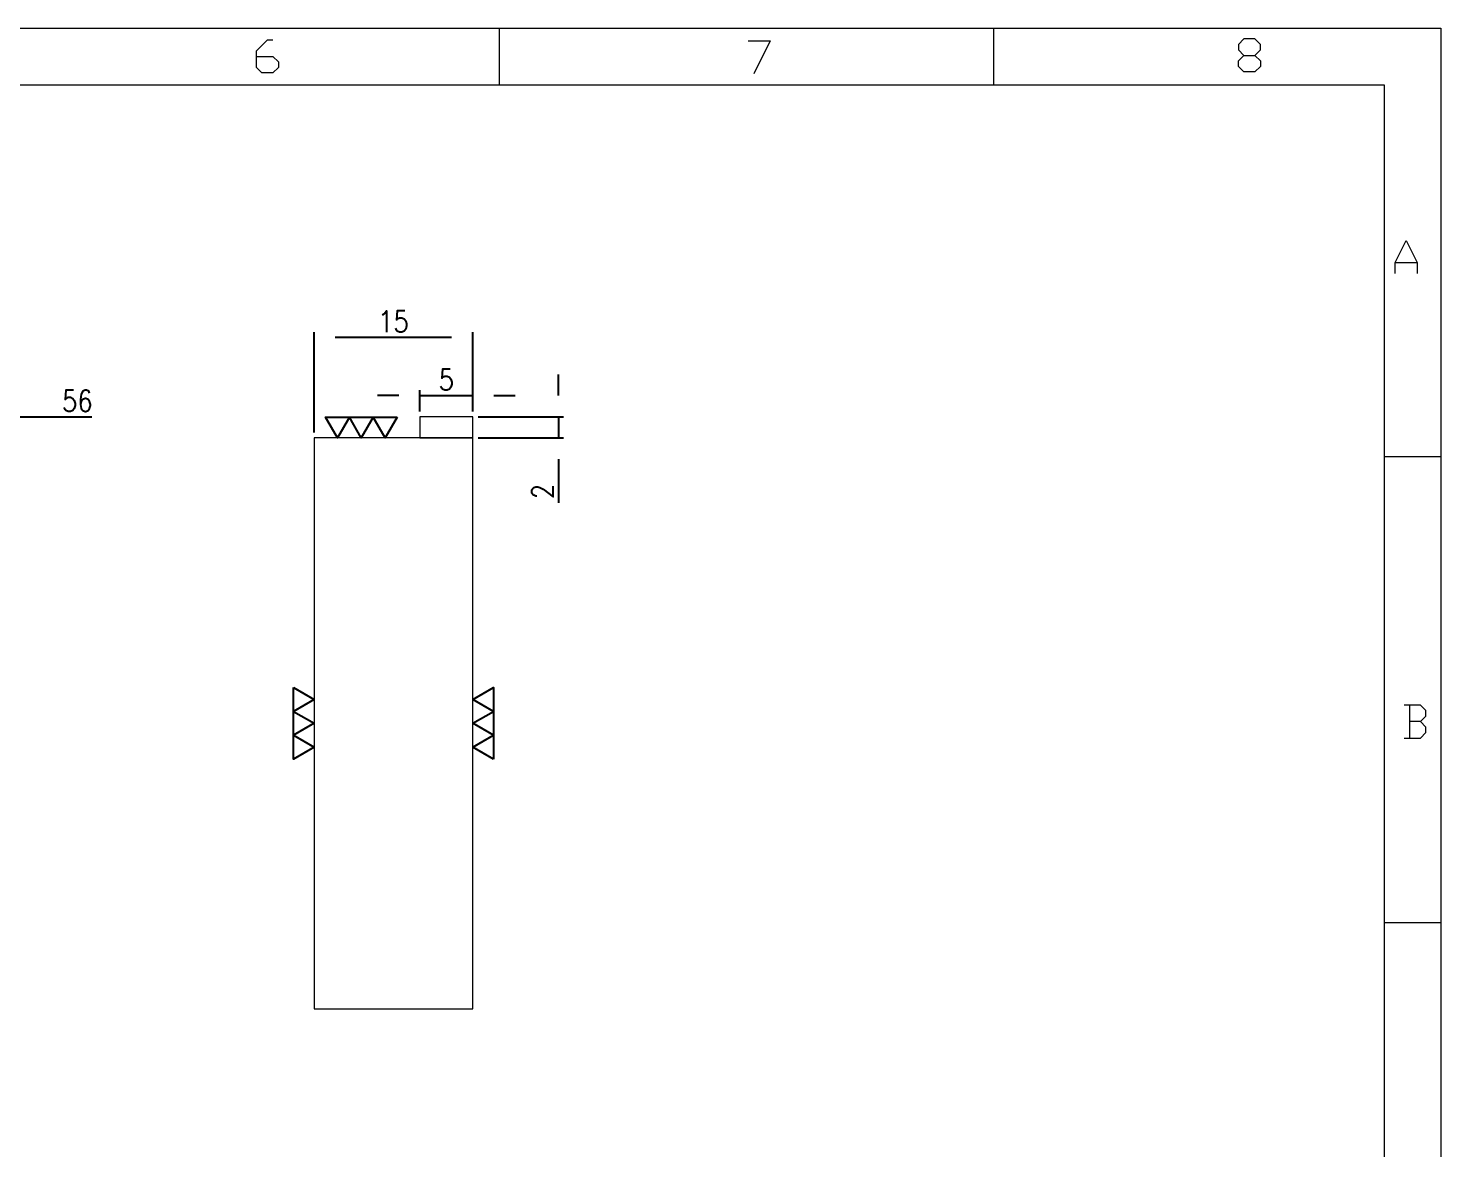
# Model space of a CAD drawing. Header units: millimetres. Extents: x 88508 to 142116, y -5268 to 20283.
# Drawn here: x 100284.8 to 100418.4, y -5116.7 to -5010.7 of the extents above; entities that cross this region are included whole.
import ezdxf
from ezdxf.enums import TextEntityAlignment as Align

# ---------------------------------------------------------------- set-up
doc = ezdxf.new("R2010")
doc.units = ezdxf.units.MM
for name, color, linetype in [('DIM', 4, 'Continuous'), ('LB_P', 2, 'Continuous'), ('TEXT', 4, 'Continuous')]:
    doc.layers.add(name, color=color, linetype=linetype)
doc.styles.add('GBENOR_', font='gbenor.shx', dxfattribs={"bigfont": 'gbcbig'})
doc.styles.get("Standard").update_dxf_attribs({"font": 'txt.shx', "width": 0.85, "bigfont": 'ctxt.shx'})
doc.styles.add('TXT', font='txt.shx', dxfattribs={"width": 0.8, "bigfont": 'ctxt.shx'})
doc.dimstyles.new('T-2-WX', dxfattribs={"dimtxt": 2, "dimasz": 2, "dimexe": 0.5, "dimexo": 0.5, "dimgap": 0.5, "dimtad": 1, "dimtxsty": 'Standard', "dimblk": 'OPEN30', "dimcen": 0, "dimazin": 3, "dimtfac": 1, "dimtmove": 0, "dimatfit": 3, "dimldrblk": 'OPEN30', "dimlwd": -1, "dimlwe": -1})

# ---------------------------------------------------------------- blocks, each defined once
blk = doc.blocks.new('*D8788')
at = {"layer": 'Defpoints', "color": 0}
for p in [(100282.59, -5047.44), (100287.59, -5047.44), (100135.59, -5103.44)]:
    blk.add_point(p, dxfattribs=at)
at = {"layer": 'DIM', "color": 0, "linetype": 'Continuous'}
blk.add_line((100283.09, -5047.44), (100290.84, -5047.44), dxfattribs=at)
at = {"layer": 'DIM', "color": 0, "insert": (100289.46, -5045.94), "char_height": 2, "attachment_point": 5}
blk.add_mtext('56', dxfattribs=at)
blk = doc.blocks.new('_Open30')
blk = doc.blocks.new('*D8792')
at = {"layer": 'Defpoints', "color": 0}
for p in [(100326.86, -5039.93), (100326.86, -5047.44), (100311.86, -5049.44)]:
    blk.add_point(p, dxfattribs=at)
at = {"layer": 'DIM', "color": 0, "linetype": 'Continuous'}
for p, q in [((100311.86, -5048.94), (100311.86, -5039.43)), ((100326.86, -5046.94), (100326.86, -5039.43)), ((100313.86, -5039.93), (100324.86, -5039.93))]:
    blk.add_line(p, q, dxfattribs=at)
at = {"layer": 'DIM', "color": 0, "insert": (100319.36, -5038.43), "char_height": 2, "attachment_point": 5}
blk.add_mtext('15', dxfattribs=at)
blk = doc.blocks.new('*D8793')
at = {"layer": 'Defpoints', "color": 0}
for p in [(100326.86, -5045.43), (100321.86, -5047.44), (100326.86, -5047.44)]:
    blk.add_point(p, dxfattribs=at)
at = {"layer": 'DIM', "color": 0, "linetype": 'Continuous'}
for p, q in [((100319.86, -5045.43), (100317.86, -5045.43)), ((100321.86, -5046.94), (100321.86, -5044.93)), ((100321.86, -5045.43), (100326.86, -5045.43)), ((100326.86, -5046.94), (100326.86, -5044.93)), ((100328.86, -5045.43), (100330.86, -5045.43))]:
    blk.add_line(p, q, dxfattribs=at)
at = {"layer": 'DIM', "color": 0, "insert": (100324.36, -5043.93), "char_height": 2, "attachment_point": 5}
blk.add_mtext('5', dxfattribs=at)
blk = doc.blocks.new('*D8794')
at = {"layer": 'Defpoints', "color": 0}
for p in [(100326.86, -5047.44), (100326.86, -5049.44), (100334.96, -5049.44)]:
    blk.add_point(p, dxfattribs=at)
at = {"layer": 'DIM', "color": 0, "linetype": 'Continuous'}
for p, q in [((100334.96, -5045.44), (100334.96, -5043.44)), ((100327.36, -5047.44), (100335.46, -5047.44)), ((100334.96, -5047.44), (100334.96, -5049.44)), ((100327.36, -5049.44), (100335.46, -5049.44)), ((100334.96, -5051.44), (100334.96, -5055.57))]:
    blk.add_line(p, q, dxfattribs=at)
at = {"layer": 'DIM', "color": 0, "insert": (100333.46, -5054.51), "char_height": 2, "attachment_point": 5, "rotation": 90}
blk.add_mtext('2', dxfattribs=at)
blk = doc.blocks.new('U40')
at = {"color": 254, "lineweight": 18}
for p, q in [((0, 1783.49), (2530.21, 1783.49)), ((1913.09, 1783.49), (1913.09, 1746.46)), ((2237.08, 1783.49), (2237.08, 1746.46)), ((2530.21, 1783.49), (2530.21, 0)), ((37.03, 1746.46), (2493.18, 1746.46)), ((2493.18, 1746.46), (2493.18, 37.03)), ((2493.18, 1502.7), (2530.21, 1502.7)), ((2493.18, 1197.22), (2530.21, 1197.22))]:
    blk.add_line(p, q, dxfattribs=at)
at = {"color": 92, "lineweight": 18}
for points in [[(1753.93, 1765.07), (1764.72, 1765.07), (1768.32, 1761.47), (1768.32, 1757.87), (1764.72, 1754.27), (1757.53, 1754.27), (1753.93, 1757.87), (1753.93, 1768.67), (1761.12, 1775.87), (1764.72, 1775.87)], [(2076.24, 1775.18), (2090.63, 1775.18), (2079.84, 1753.58)], [(2408.43, 1765.67), (2412.02, 1762.07), (2412.02, 1758.47), (2408.43, 1754.87), (2401.23, 1754.87), (2397.64, 1758.47), (2397.64, 1762.07), (2401.23, 1765.67), (2408.43, 1765.67), (2412.02, 1769.27), (2412.02, 1772.87), (2408.43, 1776.47), (2401.23, 1776.47), (2397.64, 1772.87), (2397.64, 1769.27), (2401.23, 1765.67)], [(2500.44, 1622.77), (2500.44, 1629.97), (2507.63, 1644.37), (2514.83, 1629.97), (2514.83, 1622.77)], [(2500.44, 1629.97), (2514.83, 1629.97)], [(2516.93, 1329.01), (2520.53, 1332.61), (2520.53, 1336.21), (2516.93, 1339.81), (2506.14, 1339.81)], [(2509.74, 1339.81), (2509.74, 1318.21)], [(2506.14, 1318.21), (2516.93, 1318.21), (2520.53, 1321.81), (2520.53, 1325.41), (2516.93, 1329.01), (2509.74, 1329.01)]]:
    blk.add_lwpolyline(points, dxfattribs=at)
at = {"lineweight": 18, "style": 'GBENOR_'}
blk.add_attdef('文档路径', (2125.95, 386.89), '', height=17.76, dxfattribs=at)
at = {"lineweight": 20, "style": 'TXT'}
for tag, height, p in [('18-**-**', 16.35, (1866.64, 256.17)), ('客户名称', 16.13, (1741.09, 133.98, 0)), ('料厚:', 16.13, (1741.26, 93.16, 0))]:
    blk.add_attdef(tag, text='', height=height, dxfattribs=at).set_placement(p, align=Align.MIDDLE)
for tag, p, height in [('88888', (1850.91, 207.46), 14.86), ('材质:', (1691.18, 167.99, 0), 16.13), ('核准', (1869.36, 127.52, 0), 16.13), ('设计', (1868.77, 88.3, 0), 16.13), ('绘图', (1868.24, 49.08, 0), 16.13)]:
    blk.add_attdef(tag, p, '', height=height, dxfattribs=at)
for tag, p, height, width in [('3', (2234.72, 206.9), 15.83, 0.7), ('4', (2234.72, 167.41), 15.83, 0.7), ('核准日期', (2041.07, 124.18, 0), 16.13, 0.68), ('设计日期', (2041.07, 84.45, 0), 16.13, 0.68), ('1', (2251.89, 85.86), 14.61, 0.7), ('绘图日期', (2040.91, 46.43, 0), 16.13, 0.68), ('2', (2234.96, 49.23), 14.61, 0.7)]:
    blk.add_attdef(tag, p, '', height=height, dxfattribs=dict(at, width=width))

msp = doc.modelspace()

# ---------------------------------------------------------------- linework, layer by layer
at = {"layer": 'LB_P', "linetype": 'Continuous', "lineweight": 15}
for points in [[(100326.862, -5047.439), (100321.862, -5047.439), (100321.862, -5049.439), (100326.862, -5049.439)], [(100311.862, -5049.439), (100311.862, -5103.439), (100326.862, -5103.439), (100326.862, -5049.439)]]:
    msp.add_lwpolyline(points, close=True, dxfattribs=at)
at = {"layer": 'TEXT', "linetype": 'Continuous'}
for points in [[(100319.7, -5047.489), (100318.574, -5049.439), (100317.448, -5047.489), (100316.322, -5049.439), (100315.196, -5047.489), (100314.07, -5049.439), (100312.945, -5047.489), (100319.7, -5047.489)], [(100309.912, -5073.062), (100311.862, -5074.188), (100309.912, -5075.313), (100311.862, -5076.439), (100309.912, -5077.565), (100311.862, -5078.691), (100309.912, -5079.817), (100309.912, -5073.062)], [(100328.812, -5079.817), (100326.862, -5078.691), (100328.812, -5077.565), (100326.862, -5076.439), (100328.812, -5075.313), (100326.862, -5074.188), (100328.812, -5073.062), (100328.812, -5079.817)]]:
    msp.add_lwpolyline(points, close=True, dxfattribs=at)

# ---------------------------------------------------------------- block references
at = {"ltscale": 3, "xscale": 0.1442941332198535, "yscale": 0.1442941332198535, "zscale": 0.1442941332198535}
msp.add_blockref('U40', (100053.325, -5268.044), dxfattribs=at)

# ---------------------------------------------------------------- dimensions: what is measured, and where the dimension line sits
at = {"layer": 'DIM', "linetype": 'Continuous'}
for base, p1, picture, middle in [((100326.862, -5039.932), (100311.862, -5049.439), '*D8792', (100319.362, -5038.432)), ((100326.862, -5045.435), (100321.862, -5047.439), '*D8793', (100324.362, -5043.935))]:
    dim = msp.add_linear_dim(base=base, p1=p1, p2=(100326.862, -5047.439), dimstyle='T-2-WX', dxfattribs=at)
    dim.commit()
    dim.dimension.update_dxf_attribs({"geometry": picture, "text_midpoint": middle})
dim = msp.add_linear_dim(base=(100334.962, -5049.439), p1=(100326.862, -5047.439), p2=(100326.862, -5049.439), angle=90, dimstyle='T-2-WX', dxfattribs=at)
dim.commit()
dim.dimension.update_dxf_attribs({"geometry": '*D8794', "text_midpoint": (100333.462, -5054.506)})
dim = msp.add_ordinate_dim(feature_location=(100282.585, -5047.439), offset=(5, 0), dtype=0, origin=(100135.585, -5103.439), dimstyle='T-2-WX', dxfattribs=at)
dim.commit()
dim.dimension.update_dxf_attribs({"geometry": '*D8788', "text_midpoint": (100289.461, -5045.939)})

doc.saveas('drawing.dxf')
